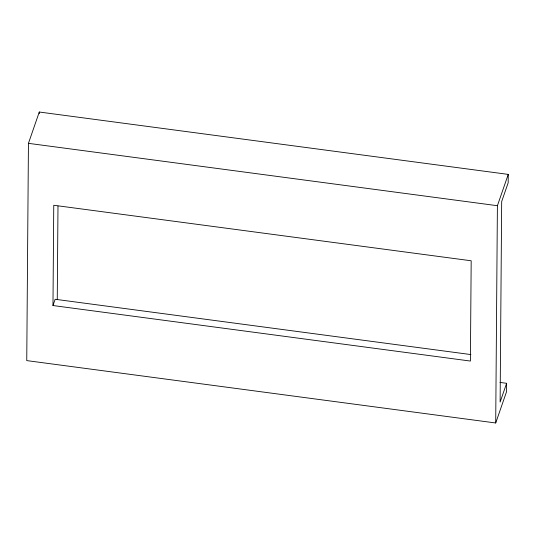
<?xml version="1.0" encoding="UTF-8"?>
<svg xmlns="http://www.w3.org/2000/svg" width="535" height="535" viewBox="0 0 535 535"><rect width="100%" height="100%" fill="white"/><g stroke="black" fill="none" stroke-linecap="round" stroke-linejoin="round"><path stroke-width="0.8" d="M506.625 383.307L500.118 402.093L501.676 201.541L508.183 182.756L508.25 174.397L39.289 112.022L28.442 143.34L26.75 360.603L495.711 422.978L506.558 391.66L506.625 383.307L499.991 382.425M39.276 113.694L39.289 112.022M52.972 305.538L53.754 205.259L471.181 260.779L470.399 361.058L52.972 305.538L55.145 299.272L470.914 354.571M57.258 299.694L57.987 206.102M495.711 422.978L497.403 205.714L508.25 174.397M28.442 143.34L497.403 205.714"/></g></svg>
